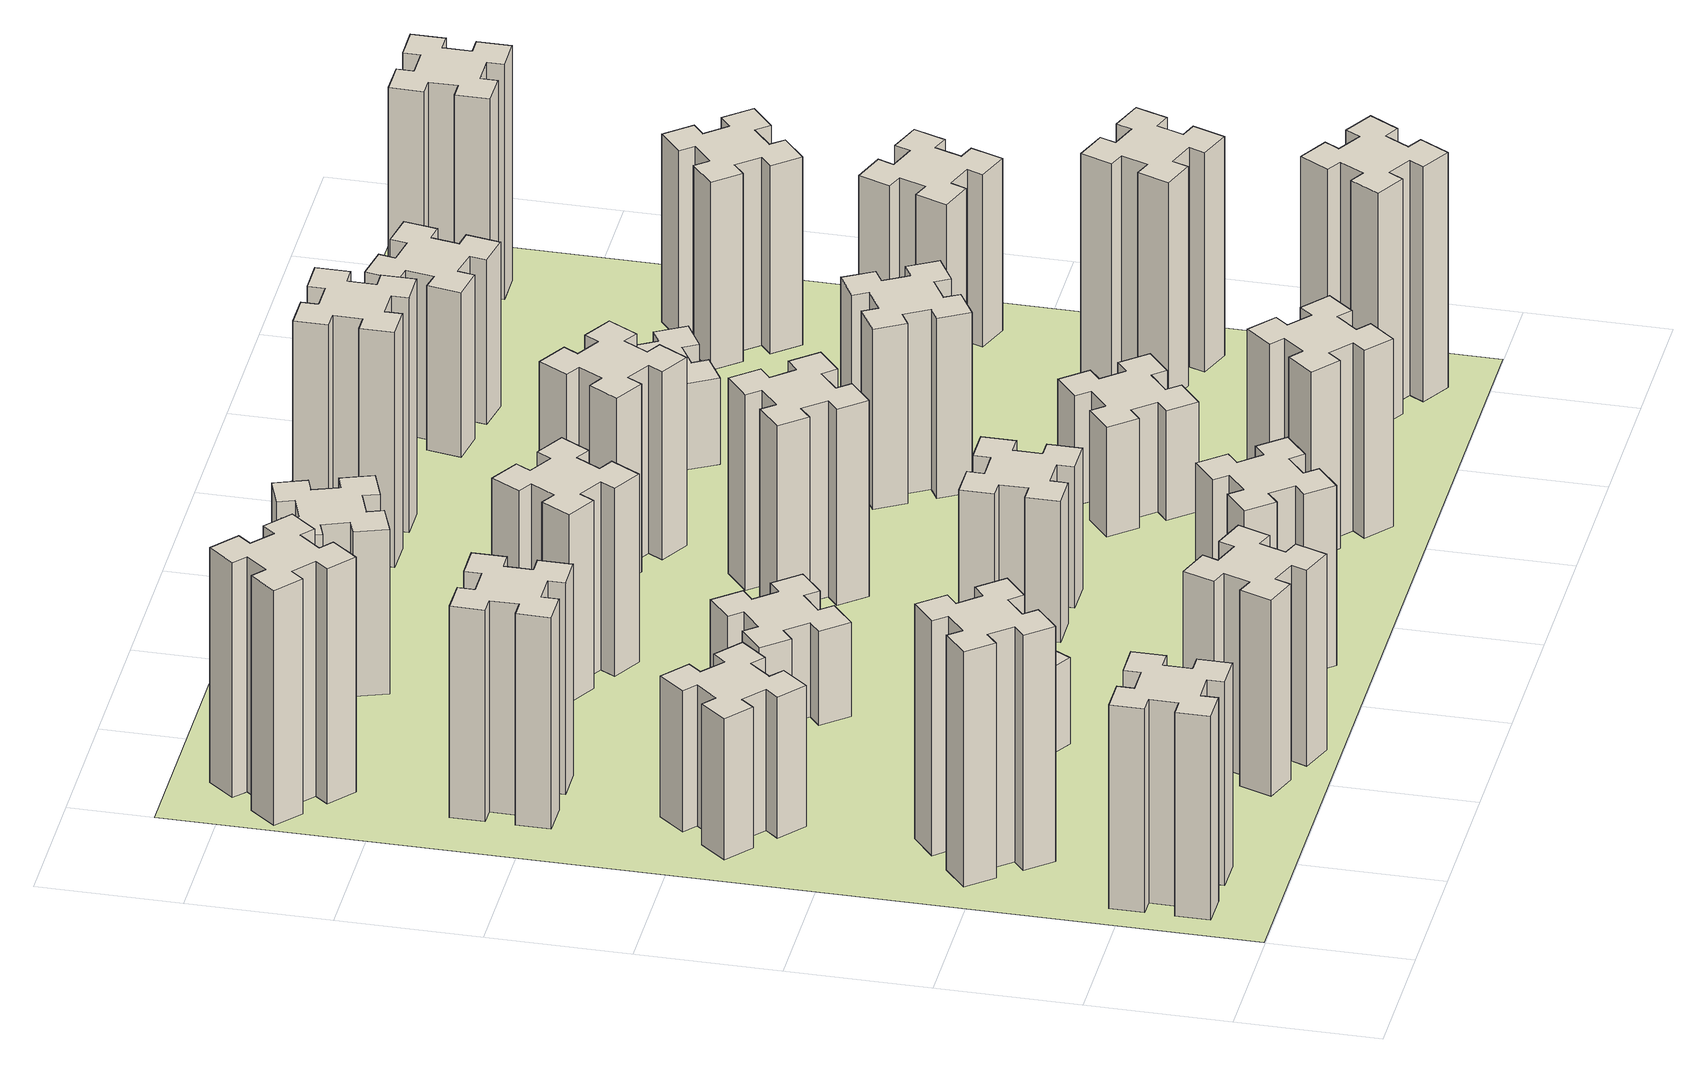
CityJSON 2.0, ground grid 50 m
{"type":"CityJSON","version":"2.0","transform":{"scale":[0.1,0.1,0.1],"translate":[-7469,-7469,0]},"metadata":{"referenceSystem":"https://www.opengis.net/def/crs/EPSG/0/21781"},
"CityObjects":{
"building1":{"type":"Building","attributes":{"class":"1000","function":"1000","usage":"1000","yearOfConstruction":2016,"roofType":"1000","measuredHeight":78,"storeysAboveGround":30,"storeysBelowGround":0},"geometry":[{"type":"Solid","lod":"1","boundaries":[[[[0,1,2,3,4,5,6,7,8,9,10,11,12,13,14,15,16,17,18,19]],[[17,16,20,21]],[[16,15,22,20]],[[15,14,23,22]],[[14,13,24,23]],[[13,12,25,24]],[[12,11,26,25]],[[11,10,27,26]],[[10,9,28,27]],[[9,8,29,28]],[[8,7,30,29]],[[7,6,31,30]],[[6,5,32,31]],[[5,4,33,32]],[[4,3,34,33]],[[3,2,35,34]],[[2,1,36,35]],[[1,0,37,36]],[[0,19,38,37]],[[19,18,39,38]],[[18,17,21,39]],[[24,25,26,27,28,29,30,31,32,33,34,35,36,37,38,39,21,20,22,23]]]]}]},
"building2":{"type":"Building","attributes":{"class":"1000","function":"1000","usage":"1000","yearOfConstruction":2016,"roofType":"1000","measuredHeight":90,"storeysAboveGround":30,"storeysBelowGround":0},"geometry":[{"type":"Solid","lod":"1","boundaries":[[[[40,41,42,43,44,45,46,47,48,49,50,51,52,53,54,55,56,57,58,59]],[[57,56,60,61]],[[56,55,62,60]],[[55,54,63,62]],[[54,53,64,63]],[[53,52,65,64]],[[52,51,66,65]],[[51,50,67,66]],[[50,49,68,67]],[[49,48,69,68]],[[48,47,70,69]],[[47,46,71,70]],[[46,45,72,71]],[[45,44,73,72]],[[44,43,74,73]],[[43,42,75,74]],[[42,41,76,75]],[[41,40,77,76]],[[40,59,78,77]],[[59,58,79,78]],[[58,57,61,79]],[[64,65,66,67,68,69,70,71,72,73,74,75,76,77,78,79,61,60,62,63]]]]}]},
"building3":{"type":"Building","attributes":{"class":"1000","function":"1000","usage":"1000","yearOfConstruction":2016,"roofType":"1000","measuredHeight":54,"storeysAboveGround":30,"storeysBelowGround":0},"geometry":[{"type":"Solid","lod":"1","boundaries":[[[[80,81,82,83,84,85,86,87,88,89,90,91,92,93,94,95,96,97,98,99]],[[97,96,100,101]],[[96,95,102,100]],[[95,94,103,102]],[[94,93,104,103]],[[93,92,105,104]],[[92,91,106,105]],[[91,90,107,106]],[[90,89,108,107]],[[89,88,109,108]],[[88,87,110,109]],[[87,86,111,110]],[[86,85,112,111]],[[85,84,113,112]],[[84,83,114,113]],[[83,82,115,114]],[[82,81,116,115]],[[81,80,117,116]],[[80,99,118,117]],[[99,98,119,118]],[[98,97,101,119]],[[104,105,106,107,108,109,110,111,112,113,114,115,116,117,118,119,101,100,102,103]]]]}]},
"building4":{"type":"Building","attributes":{"class":"1000","function":"1000","usage":"1000","yearOfConstruction":2016,"roofType":"1000","measuredHeight":81,"storeysAboveGround":30,"storeysBelowGround":0},"geometry":[{"type":"Solid","lod":"1","boundaries":[[[[120,121,122,123,124,125,126,127,128,129,130,131,132,133,134,135,136,137,138,139]],[[137,136,140,141]],[[136,135,142,140]],[[135,134,143,142]],[[134,133,144,143]],[[133,132,145,144]],[[132,131,146,145]],[[131,130,147,146]],[[130,129,148,147]],[[129,128,149,148]],[[128,127,150,149]],[[127,126,151,150]],[[126,125,152,151]],[[125,124,153,152]],[[124,123,154,153]],[[123,122,155,154]],[[122,121,156,155]],[[121,120,157,156]],[[120,139,158,157]],[[139,138,159,158]],[[138,137,141,159]],[[144,145,146,147,148,149,150,151,152,153,154,155,156,157,158,159,141,140,142,143]]]]}]},
"building5":{"type":"Building","attributes":{"class":"1000","function":"1000","usage":"1000","yearOfConstruction":2016,"roofType":"1000","measuredHeight":75,"storeysAboveGround":30,"storeysBelowGround":0},"geometry":[{"type":"Solid","lod":"1","boundaries":[[[[160,161,162,163,164,165,166,167,168,169,170,171,172,173,174,175,176,177,178,179]],[[177,176,180,181]],[[176,175,182,180]],[[175,174,183,182]],[[174,173,184,183]],[[173,172,185,184]],[[172,171,186,185]],[[171,170,187,186]],[[170,169,188,187]],[[169,168,189,188]],[[168,167,190,189]],[[167,166,191,190]],[[166,165,192,191]],[[165,164,193,192]],[[164,163,194,193]],[[163,162,195,194]],[[162,161,196,195]],[[161,160,197,196]],[[160,179,198,197]],[[179,178,199,198]],[[178,177,181,199]],[[184,185,186,187,188,189,190,191,192,193,194,195,196,197,198,199,181,180,182,183]]]]}]},
"building6":{"type":"Building","attributes":{"class":"1000","function":"1000","usage":"1000","yearOfConstruction":2016,"roofType":"1000","measuredHeight":90,"storeysAboveGround":30,"storeysBelowGround":0},"geometry":[{"type":"Solid","lod":"1","boundaries":[[[[200,201,202,203,204,205,206,207,208,209,210,211,212,213,214,215,216,217,218,219]],[[217,216,220,221]],[[216,215,222,220]],[[215,214,223,222]],[[214,213,224,223]],[[213,212,225,224]],[[212,211,226,225]],[[211,210,227,226]],[[210,209,228,227]],[[209,208,229,228]],[[208,207,230,229]],[[207,206,231,230]],[[206,205,232,231]],[[205,204,233,232]],[[204,203,234,233]],[[203,202,235,234]],[[202,201,236,235]],[[201,200,237,236]],[[200,219,238,237]],[[219,218,239,238]],[[218,217,221,239]],[[224,225,226,227,228,229,230,231,232,233,234,235,236,237,238,239,221,220,222,223]]]]}]},
"building7":{"type":"Building","attributes":{"class":"1000","function":"1000","usage":"1000","yearOfConstruction":2016,"roofType":"1000","measuredHeight":33,"storeysAboveGround":30,"storeysBelowGround":0},"geometry":[{"type":"Solid","lod":"1","boundaries":[[[[240,241,242,243,244,245,246,247,248,249,250,251,252,253,254,255,256,257,258,259]],[[257,256,260,261]],[[256,255,262,260]],[[255,254,263,262]],[[254,253,264,263]],[[253,252,265,264]],[[252,251,266,265]],[[251,250,267,266]],[[250,249,268,267]],[[249,248,269,268]],[[248,247,270,269]],[[247,246,271,270]],[[246,245,272,271]],[[245,244,273,272]],[[244,243,274,273]],[[243,242,275,274]],[[242,241,276,275]],[[241,240,277,276]],[[240,259,278,277]],[[259,258,279,278]],[[258,257,261,279]],[[264,265,266,267,268,269,270,271,272,273,274,275,276,277,278,279,261,260,262,263]]]]}]},
"building8":{"type":"Building","attributes":{"class":"1000","function":"1000","usage":"1000","yearOfConstruction":2016,"roofType":"1000","measuredHeight":36,"storeysAboveGround":30,"storeysBelowGround":0},"geometry":[{"type":"Solid","lod":"1","boundaries":[[[[280,281,282,283,284,285,286,287,288,289,290,291,292,293,294,295,296,297,298,299]],[[297,296,300,301]],[[296,295,302,300]],[[295,294,303,302]],[[294,293,304,303]],[[293,292,305,304]],[[292,291,306,305]],[[291,290,307,306]],[[290,289,308,307]],[[289,288,309,308]],[[288,287,310,309]],[[287,286,311,310]],[[286,285,312,311]],[[285,284,313,312]],[[284,283,314,313]],[[283,282,315,314]],[[282,281,316,315]],[[281,280,317,316]],[[280,299,318,317]],[[299,298,319,318]],[[298,297,301,319]],[[304,305,306,307,308,309,310,311,312,313,314,315,316,317,318,319,301,300,302,303]]]]}]},
"building9":{"type":"Building","attributes":{"class":"1000","function":"1000","usage":"1000","yearOfConstruction":2016,"roofType":"1000","measuredHeight":69,"storeysAboveGround":30,"storeysBelowGround":0},"geometry":[{"type":"Solid","lod":"1","boundaries":[[[[320,321,322,323,324,325,326,327,328,329,330,331,332,333,334,335,336,337,338,339]],[[337,336,340,341]],[[336,335,342,340]],[[335,334,343,342]],[[334,333,344,343]],[[333,332,345,344]],[[332,331,346,345]],[[331,330,347,346]],[[330,329,348,347]],[[329,328,349,348]],[[328,327,350,349]],[[327,326,351,350]],[[326,325,352,351]],[[325,324,353,352]],[[324,323,354,353]],[[323,322,355,354]],[[322,321,356,355]],[[321,320,357,356]],[[320,339,358,357]],[[339,338,359,358]],[[338,337,341,359]],[[344,345,346,347,348,349,350,351,352,353,354,355,356,357,358,359,341,340,342,343]]]]}]},
"building10":{"type":"Building","attributes":{"class":"1000","function":"1000","usage":"1000","yearOfConstruction":2016,"roofType":"1000","measuredHeight":72,"storeysAboveGround":30,"storeysBelowGround":0},"geometry":[{"type":"Solid","lod":"1","boundaries":[[[[360,361,362,363,364,365,366,367,368,369,370,371,372,373,374,375,376,377,378,379]],[[377,376,380,381]],[[376,375,382,380]],[[375,374,383,382]],[[374,373,384,383]],[[373,372,385,384]],[[372,371,386,385]],[[371,370,387,386]],[[370,369,388,387]],[[369,368,389,388]],[[368,367,390,389]],[[367,366,391,390]],[[366,365,392,391]],[[365,364,393,392]],[[364,363,394,393]],[[363,362,395,394]],[[362,361,396,395]],[[361,360,397,396]],[[360,379,398,397]],[[379,378,399,398]],[[378,377,381,399]],[[384,385,386,387,388,389,390,391,392,393,394,395,396,397,398,399,381,380,382,383]]]]}]},
"building11":{"type":"Building","attributes":{"class":"1000","function":"1000","usage":"1000","yearOfConstruction":2016,"roofType":"1000","measuredHeight":63,"storeysAboveGround":30,"storeysBelowGround":0},"geometry":[{"type":"Solid","lod":"1","boundaries":[[[[400,401,402,403,404,405,406,407,408,409,410,411,412,413,414,415,416,417,418,419]],[[417,416,420,421]],[[416,415,422,420]],[[415,414,423,422]],[[414,413,424,423]],[[413,412,425,424]],[[412,411,426,425]],[[411,410,427,426]],[[410,409,428,427]],[[409,408,429,428]],[[408,407,430,429]],[[407,406,431,430]],[[406,405,432,431]],[[405,404,433,432]],[[404,403,434,433]],[[403,402,435,434]],[[402,401,436,435]],[[401,400,437,436]],[[400,419,438,437]],[[419,418,439,438]],[[418,417,421,439]],[[424,425,426,427,428,429,430,431,432,433,434,435,436,437,438,439,421,420,422,423]]]]}]},
"building12":{"type":"Building","attributes":{"class":"1000","function":"1000","usage":"1000","yearOfConstruction":2016,"roofType":"1000","measuredHeight":54,"storeysAboveGround":30,"storeysBelowGround":0},"geometry":[{"type":"Solid","lod":"1","boundaries":[[[[440,441,442,443,444,445,446,447,448,449,450,451,452,453,454,455,456,457,458,459]],[[457,456,460,461]],[[456,455,462,460]],[[455,454,463,462]],[[454,453,464,463]],[[453,452,465,464]],[[452,451,466,465]],[[451,450,467,466]],[[450,449,468,467]],[[449,448,469,468]],[[448,447,470,469]],[[447,446,471,470]],[[446,445,472,471]],[[445,444,473,472]],[[444,443,474,473]],[[443,442,475,474]],[[442,441,476,475]],[[441,440,477,476]],[[440,459,478,477]],[[459,458,479,478]],[[458,457,461,479]],[[464,465,466,467,468,469,470,471,472,473,474,475,476,477,478,479,461,460,462,463]]]]}]},
"building13":{"type":"Building","attributes":{"class":"1000","function":"1000","usage":"1000","yearOfConstruction":2016,"roofType":"1000","measuredHeight":75,"storeysAboveGround":30,"storeysBelowGround":0},"geometry":[{"type":"Solid","lod":"1","boundaries":[[[[480,481,482,483,484,485,486,487,488,489,490,491,492,493,494,495,496,497,498,499]],[[497,496,500,501]],[[496,495,502,500]],[[495,494,503,502]],[[494,493,504,503]],[[493,492,505,504]],[[492,491,506,505]],[[491,490,507,506]],[[490,489,508,507]],[[489,488,509,508]],[[488,487,510,509]],[[487,486,511,510]],[[486,485,512,511]],[[485,484,513,512]],[[484,483,514,513]],[[483,482,515,514]],[[482,481,516,515]],[[481,480,517,516]],[[480,499,518,517]],[[499,498,519,518]],[[498,497,501,519]],[[504,505,506,507,508,509,510,511,512,513,514,515,516,517,518,519,501,500,502,503]]]]}]},
"building14":{"type":"Building","attributes":{"class":"1000","function":"1000","usage":"1000","yearOfConstruction":2016,"roofType":"1000","measuredHeight":72,"storeysAboveGround":30,"storeysBelowGround":0},"geometry":[{"type":"Solid","lod":"1","boundaries":[[[[520,521,522,523,524,525,526,527,528,529,530,531,532,533,534,535,536,537,538,539]],[[537,536,540,541]],[[536,535,542,540]],[[535,534,543,542]],[[534,533,544,543]],[[533,532,545,544]],[[532,531,546,545]],[[531,530,547,546]],[[530,529,548,547]],[[529,528,549,548]],[[528,527,550,549]],[[527,526,551,550]],[[526,525,552,551]],[[525,524,553,552]],[[524,523,554,553]],[[523,522,555,554]],[[522,521,556,555]],[[521,520,557,556]],[[520,539,558,557]],[[539,538,559,558]],[[538,537,541,559]],[[544,545,546,547,548,549,550,551,552,553,554,555,556,557,558,559,541,540,542,543]]]]}]},
"building15":{"type":"Building","attributes":{"class":"1000","function":"1000","usage":"1000","yearOfConstruction":2016,"roofType":"1000","measuredHeight":72,"storeysAboveGround":30,"storeysBelowGround":0},"geometry":[{"type":"Solid","lod":"1","boundaries":[[[[560,561,562,563,564,565,566,567,568,569,570,571,572,573,574,575,576,577,578,579]],[[577,576,580,581]],[[576,575,582,580]],[[575,574,583,582]],[[574,573,584,583]],[[573,572,585,584]],[[572,571,586,585]],[[571,570,587,586]],[[570,569,588,587]],[[569,568,589,588]],[[568,567,590,589]],[[567,566,591,590]],[[566,565,592,591]],[[565,564,593,592]],[[564,563,594,593]],[[563,562,595,594]],[[562,561,596,595]],[[561,560,597,596]],[[560,579,598,597]],[[579,578,599,598]],[[578,577,581,599]],[[584,585,586,587,588,589,590,591,592,593,594,595,596,597,598,599,581,580,582,583]]]]}]},
"building16":{"type":"Building","attributes":{"class":"1000","function":"1000","usage":"1000","yearOfConstruction":2016,"roofType":"1000","measuredHeight":90,"storeysAboveGround":30,"storeysBelowGround":0},"geometry":[{"type":"Solid","lod":"1","boundaries":[[[[600,601,602,603,604,605,606,607,608,609,610,611,612,613,614,615,616,617,618,619]],[[617,616,620,621]],[[616,615,622,620]],[[615,614,623,622]],[[614,613,624,623]],[[613,612,625,624]],[[612,611,626,625]],[[611,610,627,626]],[[610,609,628,627]],[[609,608,629,628]],[[608,607,630,629]],[[607,606,631,630]],[[606,605,632,631]],[[605,604,633,632]],[[604,603,634,633]],[[603,602,635,634]],[[602,601,636,635]],[[601,600,637,636]],[[600,619,638,637]],[[619,618,639,638]],[[618,617,621,639]],[[624,625,626,627,628,629,630,631,632,633,634,635,636,637,638,639,621,620,622,623]]]]}]},
"building17":{"type":"Building","attributes":{"class":"1000","function":"1000","usage":"1000","yearOfConstruction":2016,"roofType":"1000","measuredHeight":42,"storeysAboveGround":30,"storeysBelowGround":0},"geometry":[{"type":"Solid","lod":"1","boundaries":[[[[640,641,642,643,644,645,646,647,648,649,650,651,652,653,654,655,656,657,658,659]],[[657,656,660,661]],[[656,655,662,660]],[[655,654,663,662]],[[654,653,664,663]],[[653,652,665,664]],[[652,651,666,665]],[[651,650,667,666]],[[650,649,668,667]],[[649,648,669,668]],[[648,647,670,669]],[[647,646,671,670]],[[646,645,672,671]],[[645,644,673,672]],[[644,643,674,673]],[[643,642,675,674]],[[642,641,676,675]],[[641,640,677,676]],[[640,659,678,677]],[[659,658,679,678]],[[658,657,661,679]],[[664,665,666,667,668,669,670,671,672,673,674,675,676,677,678,679,661,660,662,663]]]]}]},
"building18":{"type":"Building","attributes":{"class":"1000","function":"1000","usage":"1000","yearOfConstruction":2016,"roofType":"1000","measuredHeight":69,"storeysAboveGround":30,"storeysBelowGround":0},"geometry":[{"type":"Solid","lod":"1","boundaries":[[[[680,681,682,683,684,685,686,687,688,689,690,691,692,693,694,695,696,697,698,699]],[[697,696,700,701]],[[696,695,702,700]],[[695,694,703,702]],[[694,693,704,703]],[[693,692,705,704]],[[692,691,706,705]],[[691,690,707,706]],[[690,689,708,707]],[[689,688,709,708]],[[688,687,710,709]],[[687,686,711,710]],[[686,685,712,711]],[[685,684,713,712]],[[684,683,714,713]],[[683,682,715,714]],[[682,681,716,715]],[[681,680,717,716]],[[680,699,718,717]],[[699,698,719,718]],[[698,697,701,719]],[[704,705,706,707,708,709,710,711,712,713,714,715,716,717,718,719,701,700,702,703]]]]}]},
"building19":{"type":"Building","attributes":{"class":"1000","function":"1000","usage":"1000","yearOfConstruction":2016,"roofType":"1000","measuredHeight":33,"storeysAboveGround":30,"storeysBelowGround":0},"geometry":[{"type":"Solid","lod":"1","boundaries":[[[[720,721,722,723,724,725,726,727,728,729,730,731,732,733,734,735,736,737,738,739]],[[737,736,740,741]],[[736,735,742,740]],[[735,734,743,742]],[[734,733,744,743]],[[733,732,745,744]],[[732,731,746,745]],[[731,730,747,746]],[[730,729,748,747]],[[729,728,749,748]],[[728,727,750,749]],[[727,726,751,750]],[[726,725,752,751]],[[725,724,753,752]],[[724,723,754,753]],[[723,722,755,754]],[[722,721,756,755]],[[721,720,757,756]],[[720,739,758,757]],[[739,738,759,758]],[[738,737,741,759]],[[744,745,746,747,748,749,750,751,752,753,754,755,756,757,758,759,741,740,742,743]]]]}]},
"building20":{"type":"Building","attributes":{"class":"1000","function":"1000","usage":"1000","yearOfConstruction":2016,"roofType":"1000","measuredHeight":90,"storeysAboveGround":30,"storeysBelowGround":0},"geometry":[{"type":"Solid","lod":"1","boundaries":[[[[760,761,762,763,764,765,766,767,768,769,770,771,772,773,774,775,776,777,778,779]],[[777,776,780,781]],[[776,775,782,780]],[[775,774,783,782]],[[774,773,784,783]],[[773,772,785,784]],[[772,771,786,785]],[[771,770,787,786]],[[770,769,788,787]],[[769,768,789,788]],[[768,767,790,789]],[[767,766,791,790]],[[766,765,792,791]],[[765,764,793,792]],[[764,763,794,793]],[[763,762,795,794]],[[762,761,796,795]],[[761,760,797,796]],[[760,779,798,797]],[[779,778,799,798]],[[778,777,781,799]],[[784,785,786,787,788,789,790,791,792,793,794,795,796,797,798,799,781,780,782,783]]]]}]},
"building21":{"type":"Building","attributes":{"class":"1000","function":"1000","usage":"1000","yearOfConstruction":2016,"roofType":"1000","measuredHeight":63,"storeysAboveGround":30,"storeysBelowGround":0},"geometry":[{"type":"Solid","lod":"1","boundaries":[[[[800,801,802,803,804,805,806,807,808,809,810,811,812,813,814,815,816,817,818,819]],[[817,816,820,821]],[[816,815,822,820]],[[815,814,823,822]],[[814,813,824,823]],[[813,812,825,824]],[[812,811,826,825]],[[811,810,827,826]],[[810,809,828,827]],[[809,808,829,828]],[[808,807,830,829]],[[807,806,831,830]],[[806,805,832,831]],[[805,804,833,832]],[[804,803,834,833]],[[803,802,835,834]],[[802,801,836,835]],[[801,800,837,836]],[[800,819,838,837]],[[819,818,839,838]],[[818,817,821,839]],[[824,825,826,827,828,829,830,831,832,833,834,835,836,837,838,839,821,820,822,823]]]]}]},
"building22":{"type":"Building","attributes":{"class":"1000","function":"1000","usage":"1000","yearOfConstruction":2016,"roofType":"1000","measuredHeight":84,"storeysAboveGround":30,"storeysBelowGround":0},"geometry":[{"type":"Solid","lod":"1","boundaries":[[[[840,841,842,843,844,845,846,847,848,849,850,851,852,853,854,855,856,857,858,859]],[[857,856,860,861]],[[856,855,862,860]],[[855,854,863,862]],[[854,853,864,863]],[[853,852,865,864]],[[852,851,866,865]],[[851,850,867,866]],[[850,849,868,867]],[[849,848,869,868]],[[848,847,870,869]],[[847,846,871,870]],[[846,845,872,871]],[[845,844,873,872]],[[844,843,874,873]],[[843,842,875,874]],[[842,841,876,875]],[[841,840,877,876]],[[840,859,878,877]],[[859,858,879,878]],[[858,857,861,879]],[[864,865,866,867,868,869,870,871,872,873,874,875,876,877,878,879,861,860,862,863]]]]}]},
"building23":{"type":"Building","attributes":{"class":"1000","function":"1000","usage":"1000","yearOfConstruction":2016,"roofType":"1000","measuredHeight":66,"storeysAboveGround":30,"storeysBelowGround":0},"geometry":[{"type":"Solid","lod":"1","boundaries":[[[[880,881,882,883,884,885,886,887,888,889,890,891,892,893,894,895,896,897,898,899]],[[897,896,900,901]],[[896,895,902,900]],[[895,894,903,902]],[[894,893,904,903]],[[893,892,905,904]],[[892,891,906,905]],[[891,890,907,906]],[[890,889,908,907]],[[889,888,909,908]],[[888,887,910,909]],[[887,886,911,910]],[[886,885,912,911]],[[885,884,913,912]],[[884,883,914,913]],[[883,882,915,914]],[[882,881,916,915]],[[881,880,917,916]],[[880,899,918,917]],[[899,898,919,918]],[[898,897,901,919]],[[904,905,906,907,908,909,910,911,912,913,914,915,916,917,918,919,901,900,902,903]]]]}]},
"building24":{"type":"Building","attributes":{"class":"1000","function":"1000","usage":"1000","yearOfConstruction":2016,"roofType":"1000","measuredHeight":72,"storeysAboveGround":30,"storeysBelowGround":0},"geometry":[{"type":"Solid","lod":"1","boundaries":[[[[920,921,922,923,924,925,926,927,928,929,930,931,932,933,934,935,936,937,938,939]],[[937,936,940,941]],[[936,935,942,940]],[[935,934,943,942]],[[934,933,944,943]],[[933,932,945,944]],[[932,931,946,945]],[[931,930,947,946]],[[930,929,948,947]],[[929,928,949,948]],[[928,927,950,949]],[[927,926,951,950]],[[926,925,952,951]],[[925,924,953,952]],[[924,923,954,953]],[[923,922,955,954]],[[922,921,956,955]],[[921,920,957,956]],[[920,939,958,957]],[[939,938,959,958]],[[938,937,941,959]],[[944,945,946,947,948,949,950,951,952,953,954,955,956,957,958,959,941,940,942,943]]]]}]},
"building25":{"type":"Building","attributes":{"class":"1000","function":"1000","usage":"1000","yearOfConstruction":2016,"roofType":"1000","measuredHeight":90,"storeysAboveGround":30,"storeysBelowGround":0},"geometry":[{"type":"Solid","lod":"1","boundaries":[[[[960,961,962,963,964,965,966,967,968,969,970,971,972,973,974,975,976,977,978,979]],[[977,976,980,981]],[[976,975,982,980]],[[975,974,983,982]],[[974,973,984,983]],[[973,972,985,984]],[[972,971,986,985]],[[971,970,987,986]],[[970,969,988,987]],[[969,968,989,988]],[[968,967,990,989]],[[967,966,991,990]],[[966,965,992,991]],[[965,964,993,992]],[[964,963,994,993]],[[963,962,995,994]],[[962,961,996,995]],[[961,960,997,996]],[[960,979,998,997]],[[979,978,999,998]],[[978,977,981,999]],[[984,985,986,987,988,989,990,991,992,993,994,995,996,997,998,999,981,980,982,983]]]]}]},
"landuse1":{"type":"LandUse","attributes":{"name":"plot1","function":"1010"},"geometry":[{"type":"MultiSurface","lod":"1","boundaries":[[[1000,1001,1002,1003]]]}]}
},
"vertices":[
[165,425,0],[165,325,0],[105,325,0],[105,205,0],[225,205,0],[225,265,0],[325,265,0],[325,205,0],[445,205,0],[445,325,0],[385,325,0],[385,425,0],[445,425,0],[445,545,0],[325,545,0],[325,485,0],[225,485,0],[225,545,0],[105,545,0],[105,425,0],[225,485,780],[225,545,780],[325,485,780],[325,545,780],[445,545,780],[445,425,780],[385,425,780],[385,325,780],[445,325,780],[445,205,780],[325,205,780],[325,265,780],[225,265,780],[225,205,780],[105,205,780],[105,325,780],[165,325,780],[165,425,780],[105,425,780],[105,545,780],
[492,1048,0],[427,1124,0],[473,1163,0],[396,1255,0],[304,1178,0],[343,1132,0],[266,1067,0],[228,1113,0],[136,1036,0],[213,944,0],[259,983,0],[323,906,0],[277,868,0],[354,776,0],[446,853,0],[408,899,0],[484,963,0],[523,917,0],[615,994,0],[538,1086,0],[484,963,900],[523,917,900],[408,899,900],[446,853,900],[354,776,900],[277,868,900],[323,906,900],[259,983,900],[213,944,900],[136,1036,900],[228,1113,900],[266,1067,900],[343,1132,900],[304,1178,900],[396,1255,900],[473,1163,900],[427,1124,900],[492,1048,900],[538,1086,900],[615,994,900],
[484,1907,0],[408,1972,0],[446,2018,0],[354,2095,0],[277,2003,0],[323,1964,0],[259,1888,0],[213,1926,0],[136,1834,0],[228,1757,0],[266,1803,0],[343,1739,0],[304,1693,0],[396,1616,0],[473,1708,0],[427,1746,0],[492,1823,0],[538,1784,0],[615,1876,0],[523,1953,0],[492,1823,540],[538,1784,540],[427,1746,540],[473,1708,540],[396,1616,540],[304,1693,540],[343,1739,540],[266,1803,540],[228,1757,540],[136,1834,540],[213,1926,540],[259,1888,540],[323,1964,540],[277,2003,540],[354,2095,540],[446,2018,540],[408,1972,540],[484,1907,540],[523,1953,540],[615,1876,540],
[485,2545,0],[485,2645,0],[545,2645,0],[545,2765,0],[425,2765,0],[425,2705,0],[325,2705,0],[325,2765,0],[205,2765,0],[205,2645,0],[265,2645,0],[265,2545,0],[205,2545,0],[205,2425,0],[325,2425,0],[325,2485,0],[425,2485,0],[425,2425,0],[545,2425,0],[545,2545,0],[425,2485,810],[425,2425,810],[325,2485,810],[325,2425,810],[205,2425,810],[205,2545,810],[265,2545,810],[265,2645,810],[205,2645,810],[205,2765,810],[325,2765,810],[325,2705,810],[425,2705,810],[425,2765,810],[545,2765,810],[545,2645,810],[485,2645,810],[485,2545,810],[545,2545,810],[545,2425,810],
[1029,360,0],[995,266,0],[939,287,0],[897,174,0],[1010,133,0],[1031,189,0],[1125,155,0],[1104,99,0],[1217,57,0],[1258,170,0],[1202,191,0],[1236,285,0],[1292,264,0],[1333,377,0],[1220,418,0],[1200,362,0],[1106,396,0],[1127,452,0],[1014,493,0],[973,380,0],[1106,396,750],[1127,452,750],[1200,362,750],[1220,418,750],[1333,377,750],[1292,264,750],[1236,285,750],[1202,191,750],[1258,170,750],[1217,57,750],[1104,99,750],[1125,155,750],[1031,189,750],[1010,133,750],[897,174,750],[939,287,750],[995,266,750],[1029,360,750],[973,380,750],[1014,493,750],
[384,3387,0],[308,3452,0],[346,3498,0],[254,3575,0],[177,3483,0],[223,3444,0],[159,3368,0],[113,3406,0],[36,3314,0],[128,3237,0],[166,3283,0],[243,3219,0],[204,3173,0],[296,3096,0],[373,3188,0],[327,3226,0],[392,3303,0],[438,3264,0],[515,3356,0],[423,3433,0],[392,3303,900],[438,3264,900],[327,3226,900],[373,3188,900],[296,3096,900],[204,3173,900],[243,3219,900],[166,3283,900],[128,3237,900],[36,3314,900],[113,3406,900],[159,3368,900],[223,3444,900],[177,3483,900],[254,3575,900],[346,3498,900],[308,3452,900],[384,3387,900],[423,3433,900],[515,3356,900],
[1086,1017,0],[1136,1104,0],[1188,1074,0],[1248,1178,0],[1144,1238,0],[1114,1186,0],[1027,1236,0],[1057,1288,0],[953,1348,0],[893,1244,0],[945,1214,0],[895,1127,0],[843,1157,0],[783,1053,0],[887,993,0],[917,1045,0],[1004,995,0],[974,943,0],[1078,883,0],[1138,987,0],[1004,995,330],[974,943,330],[917,1045,330],[887,993,330],[783,1053,330],[843,1157,330],[895,1127,330],[945,1214,330],[893,1244,330],[953,1348,330],[1057,1288,330],[1027,1236,330],[1114,1186,330],[1144,1238,330],[1248,1178,330],[1188,1074,330],[1136,1104,330],[1086,1017,330],[1138,987,330],[1078,883,330],
[1083,1972,0],[1006,1907,0],[968,1953,0],[876,1876,0],[953,1784,0],[999,1823,0],[1063,1746,0],[1017,1708,0],[1094,1616,0],[1186,1693,0],[1148,1739,0],[1224,1803,0],[1263,1757,0],[1355,1834,0],[1278,1926,0],[1232,1888,0],[1167,1964,0],[1213,2003,0],[1136,2095,0],[1044,2018,0],[1167,1964,360],[1213,2003,360],[1232,1888,360],[1278,1926,360],[1355,1834,360],[1263,1757,360],[1224,1803,360],[1148,1739,360],[1186,1693,360],[1094,1616,360],[1017,1708,360],[1063,1746,360],[999,1823,360],[953,1784,360],[876,1876,360],[968,1953,360],[1006,1907,360],[1083,1972,360],[1044,2018,360],[1136,2095,360],
[1639,343,0],[1703,266,0],[1657,228,0],[1734,136,0],[1826,213,0],[1788,259,0],[1864,323,0],[1903,277,0],[1995,354,0],[1918,446,0],[1872,408,0],[1807,484,0],[1853,523,0],[1776,615,0],[1684,538,0],[1723,492,0],[1646,427,0],[1608,473,0],[1516,396,0],[1593,304,0],[1646,427,690],[1608,473,690],[1723,492,690],[1684,538,690],[1776,615,690],[1853,523,690],[1807,484,690],[1872,408,690],[1918,446,690],[1995,354,690],[1903,277,690],[1864,323,690],[1788,259,690],[1826,213,690],[1734,136,690],[1657,228,690],[1703,266,690],[1639,343,690],[1593,304,690],[1516,396,690],
[1117,2525,0],[1204,2475,0],[1174,2423,0],[1278,2363,0],[1338,2467,0],[1286,2497,0],[1336,2584,0],[1388,2554,0],[1448,2658,0],[1344,2718,0],[1314,2666,0],[1227,2716,0],[1257,2768,0],[1153,2828,0],[1093,2724,0],[1145,2694,0],[1095,2607,0],[1043,2637,0],[983,2533,0],[1087,2473,0],[1095,2607,720],[1043,2637,720],[1145,2694,720],[1093,2724,720],[1153,2828,720],[1257,2768,720],[1227,2716,720],[1314,2666,720],[1344,2718,720],[1448,2658,720],[1388,2554,720],[1336,2584,720],[1286,2497,720],[1338,2467,720],[1278,2363,720],[1174,2423,720],[1204,2475,720],[1117,2525,720],[1087,2473,720],[983,2533,720],
[1025,3456,0],[931,3422,0],[910,3478,0],[797,3437,0],[839,3324,0],[895,3345,0],[929,3251,0],[873,3230,0],[914,3117,0],[1027,3159,0],[1006,3215,0],[1100,3249,0],[1120,3193,0],[1233,3234,0],[1192,3347,0],[1136,3326,0],[1102,3420,0],[1158,3440,0],[1117,3553,0],[1004,3512,0],[1102,3420,630],[1158,3440,630],[1136,3326,630],[1192,3347,630],[1233,3234,630],[1120,3193,630],[1100,3249,630],[1006,3215,630],[1027,3159,630],[914,3117,630],[873,3230,630],[929,3251,630],[895,3345,630],[839,3324,630],[797,3437,630],[910,3478,630],[931,3422,630],[1025,3456,630],[1004,3512,630],[1117,3553,630],
[1745,1265,0],[1745,1165,0],[1685,1165,0],[1685,1045,0],[1805,1045,0],[1805,1105,0],[1905,1105,0],[1905,1045,0],[2025,1045,0],[2025,1165,0],[1965,1165,0],[1965,1265,0],[2025,1265,0],[2025,1385,0],[1905,1385,0],[1905,1325,0],[1805,1325,0],[1805,1385,0],[1685,1385,0],[1685,1265,0],[1805,1325,540],[1805,1385,540],[1905,1325,540],[1905,1385,540],[2025,1385,540],[2025,1265,540],[1965,1265,540],[1965,1165,540],[2025,1165,540],[2025,1045,540],[1905,1045,540],[1905,1105,540],[1805,1105,540],[1805,1045,540],[1685,1045,540],[1685,1165,540],[1745,1165,540],[1745,1265,540],[1685,1265,540],[1685,1385,540],
[1972,1988,0],[1907,2064,0],[1953,2103,0],[1876,2195,0],[1784,2118,0],[1823,2072,0],[1746,2007,0],[1708,2053,0],[1616,1976,0],[1693,1884,0],[1739,1923,0],[1803,1846,0],[1757,1808,0],[1834,1716,0],[1926,1793,0],[1888,1839,0],[1964,1903,0],[2003,1857,0],[2095,1934,0],[2018,2026,0],[1964,1903,750],[2003,1857,750],[1888,1839,750],[1926,1793,750],[1834,1716,750],[1757,1808,750],[1803,1846,750],[1739,1923,750],[1693,1884,750],[1616,1976,750],[1708,2053,750],[1746,2007,750],[1823,2072,750],[1784,2118,750],[1876,2195,750],[1953,2103,750],[1907,2064,750],[1972,1988,750],[2018,2026,750],[2095,1934,750],
[2486,323,0],[2563,259,0],[2524,213,0],[2616,136,0],[2693,228,0],[2647,266,0],[2712,343,0],[2758,304,0],[2835,396,0],[2743,473,0],[2704,427,0],[2628,492,0],[2666,538,0],[2574,615,0],[2497,523,0],[2543,484,0],[2479,408,0],[2433,446,0],[2356,354,0],[2448,277,0],[2479,408,720],[2433,446,720],[2543,484,720],[2497,523,720],[2574,615,720],[2666,538,720],[2628,492,720],[2704,427,720],[2743,473,720],[2835,396,720],[2758,304,720],[2712,343,720],[2647,266,720],[2693,228,720],[2616,136,720],[2524,213,720],[2563,259,720],[2486,323,720],[2448,277,720],[2356,354,720],
[2026,2497,0],[2076,2584,0],[2128,2554,0],[2188,2658,0],[2084,2718,0],[2054,2666,0],[1967,2716,0],[1997,2768,0],[1893,2828,0],[1833,2724,0],[1885,2694,0],[1835,2607,0],[1783,2637,0],[1723,2533,0],[1827,2473,0],[1857,2525,0],[1944,2475,0],[1914,2423,0],[2018,2363,0],[2078,2467,0],[1944,2475,720],[1914,2423,720],[1857,2525,720],[1827,2473,720],[1723,2533,720],[1783,2637,720],[1835,2607,720],[1885,2694,720],[1833,2724,720],[1893,2828,720],[1997,2768,720],[1967,2716,720],[2054,2666,720],[2084,2718,720],[2188,2658,720],[2128,2554,720],[2076,2584,720],[2026,2497,720],[2078,2467,720],[2018,2363,720],
[1965,3385,0],[1965,3485,0],[2025,3485,0],[2025,3605,0],[1905,3605,0],[1905,3545,0],[1805,3545,0],[1805,3605,0],[1685,3605,0],[1685,3485,0],[1745,3485,0],[1745,3385,0],[1685,3385,0],[1685,3265,0],[1805,3265,0],[1805,3325,0],[1905,3325,0],[1905,3265,0],[2025,3265,0],[2025,3385,0],[1905,3325,900],[1905,3265,900],[1805,3325,900],[1805,3265,900],[1685,3265,900],[1685,3385,900],[1745,3385,900],[1745,3485,900],[1685,3485,900],[1685,3605,900],[1805,3605,900],[1805,3545,900],[1905,3545,900],[1905,3605,900],[2025,3605,900],[2025,3485,900],[1965,3485,900],[1965,3385,900],[2025,3385,900],[2025,3265,900],
[2563,1132,0],[2486,1067,0],[2448,1113,0],[2356,1036,0],[2433,944,0],[2479,983,0],[2543,906,0],[2497,868,0],[2574,776,0],[2666,853,0],[2628,899,0],[2704,963,0],[2743,917,0],[2835,994,0],[2758,1086,0],[2712,1048,0],[2647,1124,0],[2693,1163,0],[2616,1255,0],[2524,1178,0],[2647,1124,420],[2693,1163,420],[2712,1048,420],[2758,1086,420],[2835,994,420],[2743,917,420],[2704,963,420],[2628,899,420],[2666,853,420],[2574,776,420],[2497,868,420],[2543,906,420],[2479,983,420],[2433,944,420],[2356,1036,420],[2448,1113,420],[2486,1067,420],[2563,1132,420],[2524,1178,420],[2616,1255,420],
[2475,1744,0],[2525,1657,0],[2473,1627,0],[2533,1523,0],[2637,1583,0],[2607,1635,0],[2694,1685,0],[2724,1633,0],[2828,1693,0],[2768,1797,0],[2716,1767,0],[2666,1854,0],[2718,1884,0],[2658,1988,0],[2554,1928,0],[2584,1876,0],[2497,1826,0],[2467,1878,0],[2363,1818,0],[2423,1714,0],[2497,1826,690],[2467,1878,690],[2584,1876,690],[2554,1928,690],[2658,1988,690],[2718,1884,690],[2666,1854,690],[2716,1767,690],[2768,1797,690],[2828,1693,690],[2724,1633,690],[2694,1685,690],[2607,1635,690],[2637,1583,690],[2533,1523,690],[2473,1627,690],[2525,1657,690],[2475,1744,690],[2423,1714,690],[2363,1818,690],
[2475,2584,0],[2525,2497,0],[2473,2467,0],[2533,2363,0],[2637,2423,0],[2607,2475,0],[2694,2525,0],[2724,2473,0],[2828,2533,0],[2768,2637,0],[2716,2607,0],[2666,2694,0],[2718,2724,0],[2658,2828,0],[2554,2768,0],[2584,2716,0],[2497,2666,0],[2467,2718,0],[2363,2658,0],[2423,2554,0],[2497,2666,330],[2467,2718,330],[2584,2716,330],[2554,2768,330],[2658,2828,330],[2718,2724,330],[2666,2694,330],[2716,2607,330],[2768,2637,330],[2828,2533,330],[2724,2473,330],[2694,2525,330],[2607,2475,330],[2637,2423,330],[2533,2363,330],[2473,2467,330],[2525,2497,330],[2475,2584,330],[2423,2554,330],[2363,2658,330],
[3534,446,0],[3447,496,0],[3477,548,0],[3373,608,0],[3313,504,0],[3365,474,0],[3315,387,0],[3263,417,0],[3203,313,0],[3307,253,0],[3337,305,0],[3424,255,0],[3394,203,0],[3498,143,0],[3558,247,0],[3506,277,0],[3556,364,0],[3608,334,0],[3668,438,0],[3564,498,0],[3556,364,900],[3608,334,900],[3506,277,900],[3558,247,900],[3498,143,900],[3394,203,900],[3424,255,900],[3337,305,900],[3307,253,900],[3203,313,900],[3263,417,900],[3315,387,900],[3365,474,900],[3313,504,900],[3373,608,900],[3477,548,900],[3447,496,900],[3534,446,900],[3564,498,900],[3668,438,900],
[2496,3404,0],[2478,3305,0],[2419,3316,0],[2398,3197,0],[2517,3177,0],[2527,3236,0],[2625,3218,0],[2615,3159,0],[2733,3138,0],[2754,3257,0],[2695,3267,0],[2712,3365,0],[2771,3355,0],[2792,3473,0],[2674,3494,0],[2664,3435,0],[2565,3452,0],[2576,3511,0],[2457,3532,0],[2437,3414,0],[2565,3452,630],[2576,3511,630],[2664,3435,630],[2674,3494,630],[2792,3473,630],[2771,3355,630],[2712,3365,630],[2695,3267,630],[2754,3257,630],[2733,3138,630],[2615,3159,630],[2625,3218,630],[2527,3236,630],[2517,3177,630],[2398,3197,630],[2419,3316,630],[2478,3305,630],[2496,3404,630],[2437,3414,630],[2457,3532,630],
[3351,1029,0],[3445,995,0],[3424,939,0],[3537,897,0],[3578,1010,0],[3522,1031,0],[3556,1125,0],[3612,1104,0],[3653,1217,0],[3540,1258,0],[3520,1202,0],[3426,1236,0],[3447,1292,0],[3334,1333,0],[3293,1220,0],[3349,1200,0],[3315,1106,0],[3259,1127,0],[3217,1014,0],[3330,973,0],[3315,1106,840],[3259,1127,840],[3349,1200,840],[3293,1220,840],[3334,1333,840],[3447,1292,840],[3426,1236,840],[3520,1202,840],[3540,1258,840],[3653,1217,840],[3612,1104,840],[3556,1125,840],[3522,1031,840],[3578,1010,840],[3537,897,840],[3424,939,840],[3445,995,840],[3351,1029,840],[3330,973,840],[3217,1014,840],
[3520,1942,0],[3426,1976,0],[3447,2032,0],[3334,2073,0],[3293,1960,0],[3349,1940,0],[3315,1846,0],[3259,1867,0],[3217,1754,0],[3330,1713,0],[3351,1769,0],[3445,1735,0],[3424,1679,0],[3537,1637,0],[3578,1750,0],[3522,1771,0],[3556,1865,0],[3612,1844,0],[3653,1957,0],[3540,1998,0],[3556,1865,660],[3612,1844,660],[3522,1771,660],[3578,1750,660],[3537,1637,660],[3424,1679,660],[3445,1735,660],[3351,1769,660],[3330,1713,660],[3217,1754,660],[3259,1867,660],[3315,1846,660],[3349,1940,660],[3293,1960,660],[3334,2073,660],[3447,2032,660],[3426,1976,660],[3520,1942,660],[3540,1998,660],[3653,1957,660],
[3219,2463,0],[3283,2386,0],[3237,2348,0],[3314,2256,0],[3406,2333,0],[3368,2379,0],[3444,2443,0],[3483,2397,0],[3575,2474,0],[3498,2566,0],[3452,2528,0],[3387,2604,0],[3433,2643,0],[3356,2735,0],[3264,2658,0],[3303,2612,0],[3226,2547,0],[3188,2593,0],[3096,2516,0],[3173,2424,0],[3226,2547,720],[3188,2593,720],[3303,2612,720],[3264,2658,720],[3356,2735,720],[3433,2643,720],[3387,2604,720],[3452,2528,720],[3498,2566,720],[3575,2474,720],[3483,2397,720],[3444,2443,720],[3368,2379,720],[3406,2333,720],[3314,2256,720],[3237,2348,720],[3283,2386,720],[3219,2463,720],[3173,2424,720],[3096,2516,720],
[3285,3325,0],[3385,3325,0],[3385,3265,0],[3505,3265,0],[3505,3385,0],[3445,3385,0],[3445,3485,0],[3505,3485,0],[3505,3605,0],[3385,3605,0],[3385,3545,0],[3285,3545,0],[3285,3605,0],[3165,3605,0],[3165,3485,0],[3225,3485,0],[3225,3385,0],[3165,3385,0],[3165,3265,0],[3285,3265,0],[3225,3385,900],[3165,3385,900],[3225,3485,900],[3165,3485,900],[3165,3605,900],[3285,3605,900],[3285,3545,900],[3385,3545,900],[3385,3605,900],[3505,3605,900],[3505,3485,900],[3445,3485,900],[3445,3385,900],[3505,3385,900],[3505,3265,900],[3385,3265,900],[3385,3325,900],[3285,3325,900],[3285,3265,900],[3165,3265,900],
[5,3705,0],[3705,3705,0],[3705,5,0],[5,5,0]
]}
